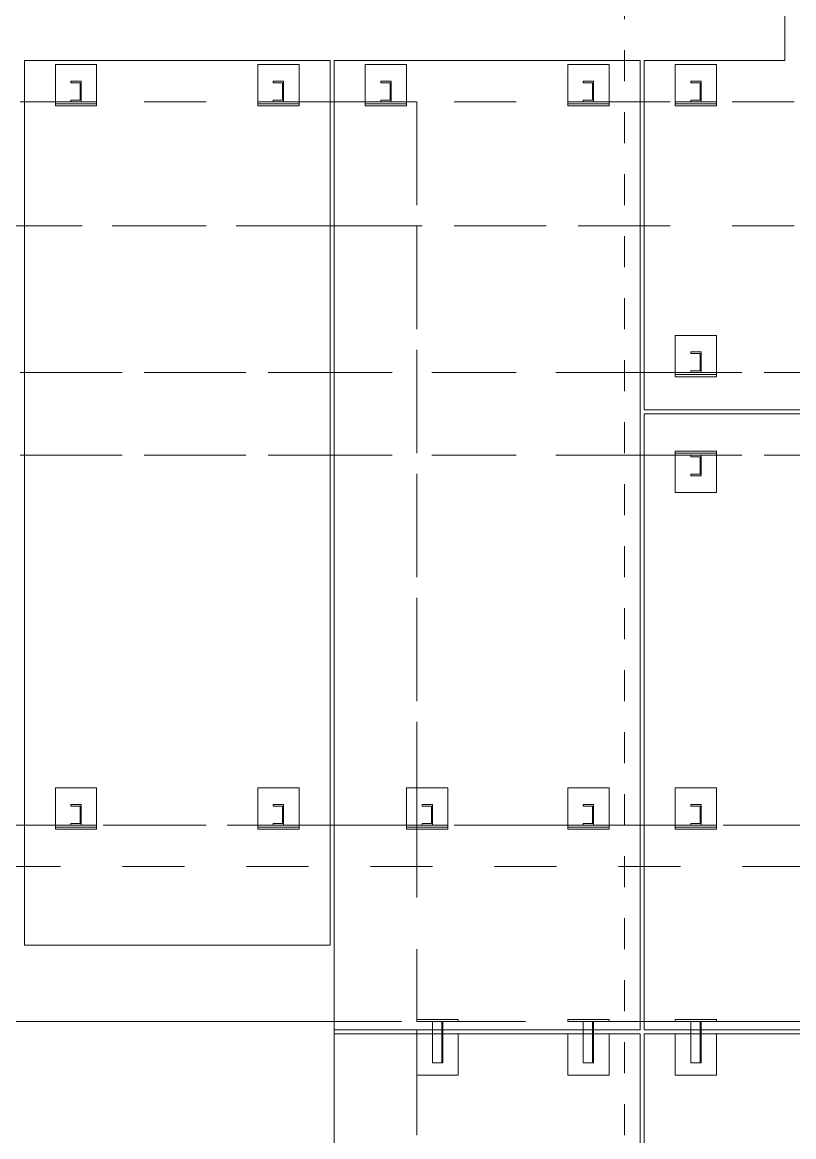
# Model space of a CAD drawing. Header units: millimetres. Extents: x 663313 to 1226001, y 1431724 to 1620898.
# Drawn here: x 663739.42 to 663743.15, y 1524734.37 to 1524739.76 of the extents above; entities that cross this region are included whole.
import ezdxf

# ---------------------------------------------------------------- set-up
doc = ezdxf.new("R2010")
doc.units = ezdxf.units.MM
for name, pattern in [('XKITLINE00', [0]), ('XKITLINE01', [4, 1, -1, 1, -1]), ('XKITLINE02', [4, 2, -2])]:
    doc.linetypes.add(name, pattern=pattern)
doc.layers.add('000 - 0_HIDE_OBJ_FRAMING_DEF_SUB', color=7, linetype='Continuous', plot=False)
doc.layers.add('Part', color=7, linetype='Continuous', lineweight=0)
doc.layers.add('S-GRID', color=7, linetype='Continuous', lineweight=9)

# ---------------------------------------------------------------- blocks, each defined once
blk = doc.blocks.new('*A2523977')
at = {"layer": 'Part', "color": 7, "linetype": 'XKITLINE00', "lineweight": 0}
for p, q in [((297.900591, 41.815369), (297.767257, 41.815369)), ((307.900591, 41.815369), (307.767257, 41.815369)), ((317.767257, 41.815369), (317.900591, 41.815369)), ((297.900591, 37.815369), (297.767257, 37.815369)), ((307.900591, 37.815369), (307.767257, 37.815369)), ((317.900591, 37.815369), (317.767257, 37.815369))]:
    blk.add_line(p, q, dxfattribs=at)
at = {"layer": 'Part', "color": 7, "linetype": 'XKITLINE02', "lineweight": 0}
for p, q in [((307.767257, 41.815369), (297.900591, 41.815369)), ((317.767257, 41.815369), (307.900591, 41.815369)), ((322.733933, 41.815369), (317.767257, 41.815369)), ((322.733933, 37.815369), (277.900591, 37.815369)), ((307.767257, 37.815369), (297.900591, 37.815369)), ((317.767257, 37.815369), (307.900591, 37.815369))]:
    blk.add_line(p, q, dxfattribs=at)
blk = doc.blocks.new('*A2527981')
at = {"layer": 'S-GRID', "color": 7, "linetype": 'XKITLINE01', "lineweight": 0}
blk.add_line((170.447252, 18.482036), (412.473057, 18.482036), dxfattribs=at)
blk = doc.blocks.new('*A2528982')
at = {"layer": 'Part', "color": 7, "linetype": 'XKITLINE02', "lineweight": 0}
for p, q in [((397.052199, 33.082036), (277.900591, 33.082036)), ((307.767257, 33.082036), (297.900591, 33.082036)), ((317.767257, 33.082036), (307.900591, 33.082036)), ((327.767257, 33.082036), (317.900591, 33.082036)), ((397.052182, 30.415369), (267.900591, 30.415369)), ((307.767257, 30.415369), (297.900591, 30.415369)), ((317.767257, 30.415369), (307.900591, 30.415369)), ((327.767257, 30.415369), (317.900591, 30.415369))]:
    blk.add_line(p, q, dxfattribs=at)
at = {"layer": 'Part', "color": 7, "linetype": 'XKITLINE00', "lineweight": 0}
for p, q in [((297.900591, 33.082036), (297.767257, 33.082036)), ((307.900591, 33.082036), (307.767257, 33.082036)), ((317.900591, 33.082036), (317.767257, 33.082036)), ((297.900591, 30.415369), (297.767257, 30.415369)), ((307.900591, 30.415369), (307.767257, 30.415369)), ((317.900591, 30.415369), (317.767257, 30.415369))]:
    blk.add_line(p, q, dxfattribs=at)
blk = doc.blocks.new('*A2529983')
at = {"layer": 'Part', "color": 7, "linetype": 'XKITLINE02', "lineweight": 0}
for p, q in [((217.06746, 18.482036), (336.243297, 18.482036)), ((217.06746, 17.148703), (336.243297, 17.148703))]:
    blk.add_line(p, q, dxfattribs=at)
blk = doc.blocks.new('*A27201174')
at = {"layer": 'Part', "color": 7, "linetype": 'XKITLINE02', "lineweight": 0}
for p, q in [((315.433921, 41.682036), (315.433921, 43.015369)), ((316.767255, 43.015369), (315.433921, 43.015369)), ((315.433921, 43.015369), (315.433921, 41.682036)), ((316.767254, 43.015369), (316.767254, 41.682036)), ((316.767255, 41.682036), (316.767255, 43.015369)), ((315.433921, 41.682036), (316.767255, 41.682036))]:
    blk.add_line(p, q, dxfattribs=at)
blk = doc.blocks.new('*A27211175')
at = {"layer": 'Part', "color": 7, "linetype": 'XKITLINE02', "lineweight": 0}
for p, q in [((320.233921, 43.015369), (318.900587, 43.015369)), ((318.900587, 43.015369), (318.900587, 41.682036)), ((318.900588, 41.682036), (318.900588, 43.015369)), ((320.233921, 41.682036), (320.233921, 43.015369)), ((320.233921, 43.015369), (320.233921, 41.682036)), ((318.900587, 41.682036), (320.233921, 41.682036))]:
    blk.add_line(p, q, dxfattribs=at)
blk = doc.blocks.new('*A27221176')
at = {"layer": 'Part', "color": 7, "linetype": 'XKITLINE02', "lineweight": 0}
for p, q in [((310.233921, 43.015369), (308.900587, 43.015369)), ((308.900587, 43.015369), (308.900587, 41.682036)), ((308.900588, 41.682036), (308.900588, 43.015369)), ((310.233921, 41.682036), (310.233921, 43.015369)), ((310.233921, 43.015369), (310.233921, 41.682036)), ((308.900587, 41.682036), (310.233921, 41.682036))]:
    blk.add_line(p, q, dxfattribs=at)
blk = doc.blocks.new('*A27231177')
at = {"layer": 'Part', "color": 7, "linetype": 'XKITLINE02', "lineweight": 0}
for p, q in [((305.433921, 41.682036), (305.433921, 43.015369)), ((306.767255, 43.015369), (305.433921, 43.015369)), ((305.433921, 43.015369), (305.433921, 41.682036)), ((306.767254, 43.015369), (306.767254, 41.682036)), ((306.767255, 41.682036), (306.767255, 43.015369)), ((305.433921, 41.682036), (306.767255, 41.682036))]:
    blk.add_line(p, q, dxfattribs=at)
blk = doc.blocks.new('*A27251179')
at = {"layer": 'Part', "color": 7, "linetype": 'XKITLINE02', "lineweight": 0}
for p, q in [((300.233921, 43.015369), (298.900587, 43.015369)), ((298.900587, 43.015369), (298.900587, 41.682036)), ((298.900588, 41.682036), (298.900588, 43.015369)), ((300.233921, 41.682036), (300.233921, 43.015369)), ((300.233921, 43.015369), (300.233921, 41.682036)), ((298.900587, 41.682036), (300.233921, 41.682036))]:
    blk.add_line(p, q, dxfattribs=at)
blk = doc.blocks.new('*A27301184')
at = {"layer": 'S-GRID', "color": 7, "linetype": 'XKITLINE01', "lineweight": 0}
blk.add_line((317.267259, -27.517964), (317.267259, 90.604862), dxfattribs=at)
blk = doc.blocks.new('*A27411195')
at = {"layer": '000 - 0_HIDE_OBJ_FRAMING_DEF_SUB', "color": 7, "linetype": 'XKITLINE02', "lineweight": 0}
for p, q in [((322.433914, 43.148703), (322.433914, 51.748703)), ((317.90058, 31.882036), (317.90058, 43.148703)), ((317.90058, 43.148703), (317.900591, 43.148703)), ((317.90058, 11.882036), (317.90058, 31.748703)), ((317.90058, -8.117964), (317.90058, 11.748703))]:
    blk.add_line(p, q, dxfattribs=at)
at = {"layer": '000 - 0_HIDE_OBJ_FRAMING_DEF_SUB', "color": 7, "linetype": 'XKITLINE00', "lineweight": 0}
for p, q in [((322.433924, 51.748703), (322.433924, 43.148703)), ((317.900591, 43.148703), (317.90058, 43.148703)), ((317.900591, 31.882036), (317.900591, 43.148703)), ((322.433924, 43.148703), (317.900591, 43.148703)), ((327.767257, 31.882036), (317.90058, 31.882036)), ((327.767257, 31.748703), (317.90058, 31.748703)), ((317.900591, 11.882036), (317.900591, 31.748703)), ((327.767257, 11.882036), (317.90058, 11.882036)), ((327.767257, 11.748703), (317.90058, 11.748703)), ((317.900591, -8.117964), (317.900591, 11.748703))]:
    blk.add_line(p, q, dxfattribs=at)
blk = doc.blocks.new('*A27421196')
at = {"layer": '000 - 0_HIDE_OBJ_FRAMING_DEF_SUB', "color": 7, "linetype": 'XKITLINE00', "lineweight": 0}
for p, q in [((317.767257, 43.148703), (307.90058, 43.148703)), ((307.900591, 11.882036), (307.900591, 43.148703)), ((317.767257, 43.148703), (317.767257, 11.882036)), ((317.767257, 11.882036), (307.90058, 11.882036)), ((317.767257, 11.748703), (307.90058, 11.748703)), ((307.900591, -8.117964), (307.900591, 11.748703)), ((317.767257, 11.748703), (317.767257, -8.117964))]:
    blk.add_line(p, q, dxfattribs=at)
at = {"layer": '000 - 0_HIDE_OBJ_FRAMING_DEF_SUB', "color": 7, "linetype": 'XKITLINE02', "lineweight": 0}
for p, q in [((307.90058, 11.882036), (307.90058, 43.148703)), ((317.767247, 11.882036), (317.767247, 43.148703)), ((307.90058, -8.117964), (307.90058, 11.748703)), ((317.767247, -8.117964), (317.767247, 11.748703))]:
    blk.add_line(p, q, dxfattribs=at)
blk = doc.blocks.new('*A27451199')
at = {"layer": 'Part', "color": 7, "linetype": 'XKITLINE00', "lineweight": 0}
for p, q in [((307.767257, 43.148703), (297.90058, 43.148703)), ((297.900591, 14.615369), (297.900591, 43.148703)), ((307.767257, 43.148703), (307.767257, 14.615369)), ((307.767257, 14.615369), (297.90058, 14.615369))]:
    blk.add_line(p, q, dxfattribs=at)
at = {"layer": 'Part', "color": 7, "linetype": 'XKITLINE02', "lineweight": 0}
for p, q in [((297.90058, 43.148703), (297.90058, 14.615369)), ((307.767247, 14.615369), (307.767247, 43.148703))]:
    blk.add_line(p, q, dxfattribs=at)
blk = doc.blocks.new('*A27461200')
at = {"layer": 'Part', "color": 7, "linetype": 'XKITLINE02', "lineweight": 0}
for p, q in [((320.233914, 19.682036), (318.90058, 19.682036)), ((318.90058, 19.682036), (318.90058, 18.348703)), ((318.900581, 18.348703), (318.900581, 19.682036)), ((320.233914, 18.348703), (320.233914, 19.682036)), ((320.233914, 19.682036), (320.233914, 18.348703)), ((318.90058, 18.348703), (320.233914, 18.348703))]:
    blk.add_line(p, q, dxfattribs=at)
blk = doc.blocks.new('*A27471201')
at = {"layer": 'Part', "color": 7, "linetype": 'XKITLINE02', "lineweight": 0}
for p, q in [((318.900565, 18.415369), (318.900565, 18.482036)), ((318.900565, 18.482036), (318.900579, 18.482036)), ((318.900565, 18.482036), (320.233912, 18.482036)), ((318.900579, 18.415369), (318.900565, 18.415369)), ((318.900565, 18.415369), (320.233912, 18.415369)), ((318.900579, 18.415369), (318.900579, 18.482036)), ((320.233898, 18.415369), (320.233898, 18.482036)), ((320.233912, 18.482036), (320.233912, 18.415369))]:
    blk.add_line(p, q, dxfattribs=at)
blk = doc.blocks.new('*A27481202')
at = {"layer": 'Part', "color": 7, "linetype": 'XKITLINE02', "lineweight": 0}
for p, q in [((315.433914, 18.348703), (315.433914, 19.682036)), ((316.767248, 19.682036), (315.433914, 19.682036)), ((315.433914, 19.682036), (315.433914, 18.348703)), ((316.767247, 19.682036), (316.767247, 18.348703)), ((316.767248, 18.348703), (316.767248, 19.682036)), ((315.433914, 18.348703), (316.767248, 18.348703))]:
    blk.add_line(p, q, dxfattribs=at)
blk = doc.blocks.new('*A27491203')
at = {"layer": 'Part', "color": 7, "linetype": 'XKITLINE02', "lineweight": 0}
for p, q in [((315.433898, 18.415369), (315.433898, 18.482036)), ((315.433898, 18.482036), (315.433912, 18.482036)), ((315.433898, 18.482036), (316.767245, 18.482036)), ((315.433912, 18.415369), (315.433898, 18.415369)), ((315.433898, 18.415369), (316.767245, 18.415369)), ((315.433912, 18.415369), (315.433912, 18.482036)), ((316.767232, 18.415369), (316.767232, 18.482036)), ((316.767245, 18.482036), (316.767245, 18.415369))]:
    blk.add_line(p, q, dxfattribs=at)
blk = doc.blocks.new('*A27541208')
at = {"layer": 'Part', "color": 7, "linetype": 'XKITLINE02', "lineweight": 0}
for p, q in [((318.900565, 12.148703), (318.900565, 12.215369)), ((318.900565, 12.215369), (318.900579, 12.215369)), ((318.900565, 12.215369), (320.233912, 12.215369)), ((318.900579, 12.148703), (318.900565, 12.148703)), ((318.900565, 12.148703), (320.233912, 12.148703)), ((318.900579, 12.148703), (318.900579, 12.215369)), ((320.233898, 12.148703), (320.233898, 12.215369)), ((320.233912, 12.215369), (320.233912, 12.148703))]:
    blk.add_line(p, q, dxfattribs=at)
blk = doc.blocks.new('*A27551209')
at = {"layer": 'Part', "color": 7, "linetype": 'XKITLINE02', "lineweight": 0}
for p, q in [((319.733914, 12.148703), (319.400574, 12.148703)), ((319.400574, 12.148703), (319.400574, 10.815369)), ((319.400574, 10.815369), (319.400574, 12.148703)), ((319.40058, 12.148703), (319.40058, 11.882036)), ((319.700574, 10.815369), (319.700574, 12.148703)), ((319.70058, 10.815369), (319.70058, 12.148703)), ((319.733907, 10.815369), (319.733907, 12.148703)), ((319.733914, 12.148703), (319.733914, 11.882036)), ((319.40058, 11.748703), (319.40058, 10.815369)), ((319.733914, 11.748703), (319.733914, 10.815369)), ((319.400574, 10.815369), (319.733914, 10.815369))]:
    blk.add_line(p, q, dxfattribs=at)
at = {"layer": 'Part', "color": 7, "linetype": 'XKITLINE00', "lineweight": 0}
for p, q in [((319.40058, 11.882036), (319.40058, 11.748703)), ((319.733914, 11.882036), (319.733914, 11.748703))]:
    blk.add_line(p, q, dxfattribs=at)
blk = doc.blocks.new('*A27561210')
at = {"layer": 'Part', "color": 7, "linetype": 'XKITLINE02', "lineweight": 0}
for p, q in [((315.433898, 12.148703), (315.433898, 12.215369)), ((315.433898, 12.215369), (315.433912, 12.215369)), ((315.433898, 12.215369), (316.767245, 12.215369)), ((315.433912, 12.148703), (315.433898, 12.148703)), ((315.433898, 12.148703), (316.767245, 12.148703)), ((315.433912, 12.148703), (315.433912, 12.215369)), ((316.767232, 12.148703), (316.767232, 12.215369)), ((316.767245, 12.215369), (316.767245, 12.148703))]:
    blk.add_line(p, q, dxfattribs=at)
blk = doc.blocks.new('*A27571211')
at = {"layer": 'Part', "color": 7, "linetype": 'XKITLINE02', "lineweight": 0}
for p, q in [((316.267247, 12.148703), (315.933907, 12.148703)), ((315.933907, 12.148703), (315.933907, 10.815369)), ((315.933907, 10.815369), (315.933907, 12.148703)), ((315.933914, 12.148703), (315.933914, 11.882036)), ((316.233907, 10.815369), (316.233907, 12.148703)), ((316.233913, 10.815369), (316.233913, 12.148703)), ((316.26724, 10.815369), (316.26724, 12.148703)), ((316.267247, 12.148703), (316.267247, 11.882036)), ((315.933914, 11.748703), (315.933913, 10.815369)), ((316.267247, 11.748703), (316.267247, 10.815369)), ((315.933907, 10.815369), (316.267247, 10.815369))]:
    blk.add_line(p, q, dxfattribs=at)
at = {"layer": 'Part', "color": 7, "linetype": 'XKITLINE00', "lineweight": 0}
for p, q in [((315.933914, 11.882036), (315.933914, 11.748703)), ((316.267247, 11.882036), (316.267247, 11.748703))]:
    blk.add_line(p, q, dxfattribs=at)
blk = doc.blocks.new('*A27581212')
at = {"layer": 'Part', "color": 7, "linetype": 'XKITLINE02', "lineweight": 0}
for p, q in [((305.433898, 18.415369), (305.433898, 18.482036)), ((305.433898, 18.482036), (305.433912, 18.482036)), ((305.433898, 18.482036), (306.767245, 18.482036)), ((305.433912, 18.415369), (305.433898, 18.415369)), ((305.433898, 18.415369), (306.767245, 18.415369)), ((305.433912, 18.415369), (305.433912, 18.482036)), ((306.767232, 18.415369), (306.767232, 18.482036)), ((306.767245, 18.482036), (306.767245, 18.415369))]:
    blk.add_line(p, q, dxfattribs=at)
blk = doc.blocks.new('*A27591213')
at = {"layer": 'Part', "color": 7, "linetype": 'XKITLINE02', "lineweight": 0}
for p, q in [((305.433914, 18.348703), (305.433914, 19.682036)), ((306.767248, 19.682036), (305.433914, 19.682036)), ((305.433914, 19.682036), (305.433914, 18.348703)), ((306.767247, 19.682036), (306.767247, 18.348703)), ((306.767248, 18.348703), (306.767248, 19.682036)), ((305.433914, 18.348703), (306.767248, 18.348703))]:
    blk.add_line(p, q, dxfattribs=at)
blk = doc.blocks.new('*A27601214')
at = {"layer": 'Part', "color": 7, "linetype": 'XKITLINE02', "lineweight": 0}
for p, q in [((305.9339, 19.098703), (305.9339, 19.148703)), ((305.9339, 19.148703), (306.267247, 19.148703)), ((306.233914, 19.098703), (305.9339, 19.098703)), ((305.933914, 19.098703), (305.933914, 19.148703)), ((306.2339, 18.532036), (306.2339, 19.098703)), ((306.233914, 18.532036), (306.233914, 19.098703)), ((306.267233, 18.482036), (306.267233, 19.148703)), ((306.267247, 18.482036), (306.267247, 19.148703)), ((305.9339, 18.482036), (305.9339, 18.532036)), ((305.9339, 18.532036), (306.233914, 18.532036)), ((306.267247, 18.482036), (305.9339, 18.482036)), ((305.933914, 18.482036), (305.933914, 18.532036))]:
    blk.add_line(p, q, dxfattribs=at)
blk = doc.blocks.new('*A27611215')
at = {"layer": 'Part', "color": 7, "linetype": 'XKITLINE02', "lineweight": 0}
for p, q in [((310.567232, 12.148703), (310.567232, 12.215369)), ((310.567232, 12.215369), (310.567245, 12.215369)), ((310.567232, 12.215369), (311.900579, 12.215369)), ((310.567245, 12.148703), (310.567232, 12.148703)), ((310.567232, 12.148703), (311.900579, 12.148703)), ((310.567245, 12.148703), (310.567245, 12.215369)), ((311.900565, 12.148703), (311.900565, 12.215369)), ((311.900579, 12.215369), (311.900579, 12.148703))]:
    blk.add_line(p, q, dxfattribs=at)
blk = doc.blocks.new('*A27621216')
at = {"layer": 'Part', "color": 7, "linetype": 'XKITLINE02', "lineweight": 0}
for p, q in [((311.40058, 12.148703), (311.06724, 12.148703)), ((311.06724, 12.148703), (311.06724, 10.815369)), ((311.067241, 10.815369), (311.067241, 12.148703)), ((311.067247, 12.148703), (311.067247, 11.882036)), ((311.367241, 10.815369), (311.367241, 12.148703)), ((311.367247, 10.815369), (311.367247, 12.148703)), ((311.400574, 10.815369), (311.400574, 12.148703)), ((311.40058, 12.148703), (311.40058, 11.882036)), ((311.067247, 11.748703), (311.067247, 10.815369)), ((311.40058, 11.748703), (311.40058, 10.815369)), ((311.06724, 10.815369), (311.40058, 10.815369))]:
    blk.add_line(p, q, dxfattribs=at)
at = {"layer": 'Part', "color": 7, "linetype": 'XKITLINE00', "lineweight": 0}
for p, q in [((311.067247, 11.882036), (311.067247, 11.748703)), ((311.40058, 11.882036), (311.40058, 11.748703))]:
    blk.add_line(p, q, dxfattribs=at)
blk = doc.blocks.new('*A27631217')
at = {"layer": 'Part', "color": 7, "linetype": 'XKITLINE02', "lineweight": 0}
for p, q in [((310.233914, 18.348703), (310.233914, 19.682036)), ((311.567248, 19.682036), (310.233914, 19.682036)), ((310.233914, 19.682036), (310.233914, 18.348703)), ((311.567247, 19.682036), (311.567247, 18.348703)), ((311.567248, 18.348703), (311.567248, 19.682036)), ((310.233914, 18.348703), (311.567248, 18.348703))]:
    blk.add_line(p, q, dxfattribs=at)
blk = doc.blocks.new('*A27641218')
at = {"layer": 'Part', "color": 7, "linetype": 'XKITLINE02', "lineweight": 0}
for p, q in [((310.7339, 19.098703), (310.7339, 19.148703)), ((310.7339, 19.148703), (311.067247, 19.148703)), ((311.033914, 19.098703), (310.7339, 19.098703)), ((310.733914, 19.098703), (310.733914, 19.148703)), ((311.0339, 18.532036), (311.0339, 19.098703)), ((311.033914, 18.532036), (311.033914, 19.098703)), ((311.067233, 18.482036), (311.067233, 19.148703)), ((311.067247, 18.482036), (311.067247, 19.148703)), ((310.7339, 18.482036), (310.7339, 18.532036)), ((310.7339, 18.532036), (311.033914, 18.532036)), ((311.067247, 18.482036), (310.7339, 18.482036)), ((310.733914, 18.482036), (310.733914, 18.532036))]:
    blk.add_line(p, q, dxfattribs=at)
blk = doc.blocks.new('*A27651219')
at = {"layer": 'Part', "color": 7, "linetype": 'XKITLINE02', "lineweight": 0}
for p, q in [((310.233898, 18.415369), (310.233898, 18.482036)), ((310.233898, 18.482036), (310.233912, 18.482036)), ((310.233898, 18.482036), (311.567245, 18.482036)), ((310.233912, 18.415369), (310.233898, 18.415369)), ((310.233898, 18.415369), (311.567245, 18.415369)), ((310.233912, 18.415369), (310.233912, 18.482036)), ((311.567232, 18.415369), (311.567232, 18.482036)), ((311.567245, 18.482036), (311.567245, 18.415369))]:
    blk.add_line(p, q, dxfattribs=at)
blk = doc.blocks.new('*A27691223')
at = {"layer": 'Part', "color": 7, "linetype": 'XKITLINE02', "lineweight": 0}
for p, q in [((318.90058, 29.215369), (318.90058, 30.548703)), ((318.90058, 30.548703), (320.233914, 30.548703)), ((318.900581, 29.215369), (318.900581, 30.548703)), ((320.233914, 29.215369), (320.233914, 30.548703)), ((320.233914, 30.548703), (320.233914, 29.215369)), ((320.233914, 29.215369), (318.90058, 29.215369))]:
    blk.add_line(p, q, dxfattribs=at)
blk = doc.blocks.new('*A27701224')
at = {"layer": 'Part', "color": 7, "linetype": 'XKITLINE02', "lineweight": 0}
for p, q in [((319.733914, 30.415369), (319.400567, 30.415369)), ((319.400567, 30.365369), (319.400567, 30.415369)), ((319.400567, 30.365369), (319.70058, 30.365369)), ((319.40058, 30.365369), (319.40058, 30.415369)), ((319.700567, 29.798703), (319.700567, 30.365369)), ((319.70058, 30.365369), (319.70058, 29.798703)), ((319.7339, 29.748703), (319.7339, 30.415369)), ((319.733914, 29.748703), (319.733914, 30.415369)), ((319.70058, 29.798703), (319.400567, 29.798703)), ((319.400567, 29.748703), (319.400567, 29.798703)), ((319.400567, 29.748703), (319.733914, 29.748703)), ((319.40058, 29.748703), (319.40058, 29.798703))]:
    blk.add_line(p, q, dxfattribs=at)
blk = doc.blocks.new('*A27711225')
at = {"layer": 'Part', "color": 7, "linetype": 'XKITLINE02', "lineweight": 0}
for p, q in [((318.900565, 30.415369), (318.900565, 30.482036)), ((318.900565, 30.482036), (318.900579, 30.482036)), ((318.900565, 30.482036), (320.233912, 30.482036)), ((318.900579, 30.415369), (318.900565, 30.415369)), ((318.900565, 30.415369), (320.233912, 30.415369)), ((318.900579, 30.415369), (318.900579, 30.482036)), ((320.233898, 30.415369), (320.233898, 30.482036)), ((320.233912, 30.482036), (320.233912, 30.415369))]:
    blk.add_line(p, q, dxfattribs=at)
blk = doc.blocks.new('*A27881242')
at = {"layer": 'Part', "color": 7, "linetype": 'XKITLINE02', "lineweight": 0}
for p, q in [((300.233914, 19.682036), (298.90058, 19.682036)), ((298.90058, 19.682036), (298.90058, 18.348703)), ((298.900581, 18.348703), (298.900581, 19.682036)), ((300.233914, 18.348703), (300.233914, 19.682036)), ((300.233914, 19.682036), (300.233914, 18.348703)), ((298.90058, 18.348703), (300.233914, 18.348703))]:
    blk.add_line(p, q, dxfattribs=at)
blk = doc.blocks.new('*A27891243')
at = {"layer": 'Part', "color": 7, "linetype": 'XKITLINE02', "lineweight": 0}
for p, q in [((299.400567, 19.098703), (299.400567, 19.148703)), ((299.400567, 19.148703), (299.733914, 19.148703)), ((299.70058, 19.098703), (299.400567, 19.098703)), ((299.40058, 19.098703), (299.40058, 19.148703)), ((299.700567, 18.532036), (299.700567, 19.098703)), ((299.70058, 18.532036), (299.70058, 19.098703)), ((299.7339, 18.482036), (299.7339, 19.148703)), ((299.733914, 18.482036), (299.733914, 19.148703)), ((299.400567, 18.482036), (299.400567, 18.532036)), ((299.400567, 18.532036), (299.70058, 18.532036)), ((299.733914, 18.482036), (299.400567, 18.482036)), ((299.40058, 18.482036), (299.40058, 18.532036))]:
    blk.add_line(p, q, dxfattribs=at)
blk = doc.blocks.new('*A27901244')
at = {"layer": 'Part', "color": 7, "linetype": 'XKITLINE02', "lineweight": 0}
for p, q in [((298.900565, 18.415369), (298.900565, 18.482036)), ((298.900565, 18.482036), (298.900579, 18.482036)), ((298.900565, 18.482036), (300.233912, 18.482036)), ((298.900579, 18.415369), (298.900565, 18.415369)), ((298.900565, 18.415369), (300.233912, 18.415369)), ((298.900579, 18.415369), (298.900579, 18.482036)), ((300.233898, 18.415369), (300.233898, 18.482036)), ((300.233912, 18.482036), (300.233912, 18.415369))]:
    blk.add_line(p, q, dxfattribs=at)
blk = doc.blocks.new('*A27961250')
at = {"layer": 'Part', "color": 7, "linetype": 'XKITLINE02', "lineweight": 0}
for p, q in [((309.400574, 42.432036), (309.400574, 42.482036)), ((309.400574, 42.482036), (309.733921, 42.482036)), ((309.700587, 42.432036), (309.400574, 42.432036)), ((309.400587, 42.432036), (309.400587, 42.482036)), ((309.700574, 41.865369), (309.700574, 42.432036)), ((309.700587, 41.865369), (309.700587, 42.432036)), ((309.733907, 41.815369), (309.733907, 42.482036)), ((309.733921, 41.815369), (309.733921, 42.482036)), ((309.400574, 41.815369), (309.400574, 41.865369)), ((309.400574, 41.865369), (309.700587, 41.865369)), ((309.733921, 41.815369), (309.400574, 41.815369)), ((309.400587, 41.815369), (309.400587, 41.865369))]:
    blk.add_line(p, q, dxfattribs=at)
blk = doc.blocks.new('*A27971251')
at = {"layer": 'Part', "color": 7, "linetype": 'XKITLINE02', "lineweight": 0}
for p, q in [((308.900572, 41.748703), (308.900572, 41.815369)), ((308.900572, 41.815369), (308.900586, 41.815369)), ((308.900572, 41.815369), (310.233919, 41.815369)), ((308.900586, 41.748703), (308.900572, 41.748703)), ((308.900572, 41.748703), (310.233919, 41.748703)), ((308.900586, 41.748703), (308.900586, 41.815369)), ((310.233905, 41.748703), (310.233905, 41.815369)), ((310.233919, 41.815369), (310.233919, 41.748703))]:
    blk.add_line(p, q, dxfattribs=at)
blk = doc.blocks.new('*A27981252')
at = {"layer": 'Part', "color": 7, "linetype": 'XKITLINE02', "lineweight": 0}
for p, q in [((305.433905, 41.748703), (305.433905, 41.815369)), ((305.433905, 41.815369), (305.433919, 41.815369)), ((305.433905, 41.815369), (306.767252, 41.815369)), ((305.433919, 41.748703), (305.433905, 41.748703)), ((305.433905, 41.748703), (306.767252, 41.748703)), ((305.433919, 41.748703), (305.433919, 41.815369)), ((306.767239, 41.748703), (306.767239, 41.815369)), ((306.767252, 41.815369), (306.767252, 41.748703))]:
    blk.add_line(p, q, dxfattribs=at)
blk = doc.blocks.new('*A27991253')
at = {"layer": 'Part', "color": 7, "linetype": 'XKITLINE02', "lineweight": 0}
for p, q in [((305.933907, 42.432036), (305.933907, 42.482036)), ((305.933907, 42.482036), (306.267254, 42.482036)), ((306.233921, 42.432036), (305.933907, 42.432036)), ((305.933921, 42.432036), (305.933921, 42.482036)), ((306.233907, 41.865369), (306.233907, 42.432036)), ((306.233921, 41.865369), (306.233921, 42.432036)), ((306.26724, 41.815369), (306.26724, 42.482036)), ((306.267254, 41.815369), (306.267254, 42.482036)), ((305.933907, 41.815369), (305.933907, 41.865369)), ((305.933907, 41.865369), (306.233921, 41.865369)), ((306.267254, 41.815369), (305.933907, 41.815369)), ((305.933921, 41.815369), (305.933921, 41.865369))]:
    blk.add_line(p, q, dxfattribs=at)
blk = doc.blocks.new('*A28001254')
at = {"layer": 'Part', "color": 7, "linetype": 'XKITLINE02', "lineweight": 0}
for p, q in [((298.900572, 41.748703), (298.900572, 41.815369)), ((298.900572, 41.815369), (298.900586, 41.815369)), ((298.900572, 41.815369), (300.233919, 41.815369)), ((298.900586, 41.748703), (298.900572, 41.748703)), ((298.900572, 41.748703), (300.233919, 41.748703)), ((298.900586, 41.748703), (298.900586, 41.815369)), ((300.233905, 41.748703), (300.233905, 41.815369)), ((300.233919, 41.815369), (300.233919, 41.748703))]:
    blk.add_line(p, q, dxfattribs=at)
blk = doc.blocks.new('*A28011255')
at = {"layer": 'Part', "color": 7, "linetype": 'XKITLINE02', "lineweight": 0}
for p, q in [((299.400574, 42.432036), (299.400574, 42.482036)), ((299.400574, 42.482036), (299.733921, 42.482036)), ((299.700587, 42.432036), (299.400574, 42.432036)), ((299.400587, 42.432036), (299.400587, 42.482036)), ((299.700574, 41.865369), (299.700574, 42.432036)), ((299.700587, 41.865369), (299.700587, 42.432036)), ((299.733907, 41.815369), (299.733907, 42.482036)), ((299.733921, 41.815369), (299.733921, 42.482036)), ((299.400574, 41.815369), (299.400574, 41.865369)), ((299.400574, 41.865369), (299.700587, 41.865369)), ((299.733921, 41.815369), (299.400574, 41.815369)), ((299.400587, 41.815369), (299.400587, 41.865369))]:
    blk.add_line(p, q, dxfattribs=at)
blk = doc.blocks.new('*A28131267')
at = {"layer": 'Part', "color": 7, "linetype": 'XKITLINE02', "lineweight": 0}
for p, q in [((310.567242, 18.482036), (307.90057, 18.482036)), ((307.900575, 18.482036), (307.900575, 12.148703)), ((310.567242, 12.148703), (310.567242, 18.482036)), ((307.90057, 12.148703), (310.567242, 12.148703))]:
    blk.add_line(p, q, dxfattribs=at)
blk = doc.blocks.new('*A28151269')
at = {"layer": 'Part', "color": 7, "linetype": 'XKITLINE00', "lineweight": 0}
for p, q in [((297.900591, 18.482036), (297.767257, 18.482036)), ((307.900591, 18.482036), (307.767257, 18.482036)), ((317.900591, 18.482036), (317.767257, 18.482036)), ((307.900591, 12.148703), (288.733949, 12.148703)), ((317.900591, 12.148703), (317.767257, 12.148703))]:
    blk.add_line(p, q, dxfattribs=at)
at = {"layer": 'Part', "color": 7, "linetype": 'XKITLINE02', "lineweight": 0}
for p, q in [((307.767257, 18.482036), (297.900591, 18.482036)), ((317.767257, 18.482036), (307.900591, 18.482036)), ((327.767257, 18.482036), (317.900591, 18.482036)), ((338.068285, 12.148703), (307.900591, 12.148703)), ((317.767257, 12.148703), (307.900591, 12.148703)), ((327.767257, 12.148703), (317.900591, 12.148703))]:
    blk.add_line(p, q, dxfattribs=at)
blk = doc.blocks.new('*A28181272')
at = {"layer": 'Part', "color": 7, "linetype": 'XKITLINE02', "lineweight": 0}
for p, q in [((307.900572, -0.517964), (307.900572, 18.482036)), ((307.900572, 18.482036), (307.900589, 18.482036)), ((307.900572, 18.482036), (310.567256, 18.482036)), ((307.900589, 18.482036), (307.900589, 11.882036)), ((310.567238, 18.482036), (310.567238, -0.517964)), ((310.567256, 18.482036), (310.567256, 11.882036)), ((307.900589, 11.748703), (307.900589, -0.517964)), ((310.567256, 11.748703), (310.567256, -0.517964)), ((307.900589, -0.517964), (307.900572, -0.517964)), ((307.900572, -0.517964), (310.567256, -0.517964))]:
    blk.add_line(p, q, dxfattribs=at)
at = {"layer": 'Part', "color": 7, "linetype": 'XKITLINE00', "lineweight": 0}
for p, q in [((307.900589, 11.882036), (307.900589, 11.748703)), ((310.567256, 11.882036), (310.567256, 11.748703))]:
    blk.add_line(p, q, dxfattribs=at)
blk = doc.blocks.new('*A28421296')
at = {"layer": 'Part', "color": 7, "linetype": 'XKITLINE02', "lineweight": 0}
for p, q in [((310.567285, 41.815369), (307.900601, 41.815369)), ((307.900601, 41.815369), (307.900601, 18.482036)), ((307.900618, 18.482036), (307.900618, 41.815369)), ((310.567268, 41.815369), (310.567268, 18.482036)), ((310.567285, 41.815369), (310.567268, 41.815369)), ((310.567285, 18.482036), (310.567285, 41.815369)), ((310.567285, 18.482036), (307.900601, 18.482036)), ((310.567268, 18.482036), (310.567285, 18.482036))]:
    blk.add_line(p, q, dxfattribs=at)
blk = doc.blocks.new('*A28431297')
at = {"layer": 'Part', "color": 7, "linetype": 'XKITLINE02', "lineweight": 0}
for p, q in [((319.400567, 19.098703), (319.400567, 19.148703)), ((319.400567, 19.148703), (319.733914, 19.148703)), ((319.70058, 19.098703), (319.400567, 19.098703)), ((319.40058, 19.098703), (319.40058, 19.148703)), ((319.700567, 18.532036), (319.700567, 19.098703)), ((319.70058, 18.532036), (319.70058, 19.098703)), ((319.7339, 18.482036), (319.7339, 19.148703)), ((319.733914, 18.482036), (319.733914, 19.148703)), ((319.400567, 18.482036), (319.400567, 18.532036)), ((319.400567, 18.532036), (319.70058, 18.532036)), ((319.733914, 18.482036), (319.400567, 18.482036)), ((319.40058, 18.482036), (319.40058, 18.532036))]:
    blk.add_line(p, q, dxfattribs=at)
blk = doc.blocks.new('*A28441298')
at = {"layer": 'Part', "color": 7, "linetype": 'XKITLINE02', "lineweight": 0}
for p, q in [((315.9339, 19.098703), (315.9339, 19.148703)), ((315.9339, 19.148703), (316.267247, 19.148703)), ((316.233914, 19.098703), (315.9339, 19.098703)), ((315.933914, 19.098703), (315.933914, 19.148703)), ((316.2339, 18.532036), (316.2339, 19.098703)), ((316.233914, 18.532036), (316.233914, 19.098703)), ((316.267233, 18.482036), (316.267233, 19.148703)), ((316.267247, 18.482036), (316.267247, 19.148703)), ((315.9339, 18.482036), (315.9339, 18.532036)), ((315.9339, 18.532036), (316.233914, 18.532036)), ((316.267247, 18.482036), (315.9339, 18.482036)), ((315.933914, 18.482036), (315.933914, 18.532036))]:
    blk.add_line(p, q, dxfattribs=at)
blk = doc.blocks.new('*A28741328')
at = {"layer": 'Part', "color": 7, "linetype": 'XKITLINE02', "lineweight": 0}
for p, q in [((318.90058, 10.415369), (318.90058, 11.748703)), ((318.90058, 11.748703), (320.233914, 11.748703)), ((318.900581, 10.415369), (318.900581, 11.748703)), ((320.233914, 10.415369), (320.233914, 11.748703)), ((320.233914, 11.748703), (320.233914, 10.415369)), ((320.233914, 10.415369), (318.90058, 10.415369))]:
    blk.add_line(p, q, dxfattribs=at)
blk = doc.blocks.new('*A28751329')
at = {"layer": 'Part', "color": 7, "linetype": 'XKITLINE02', "lineweight": 0}
for p, q in [((315.433914, 10.415369), (315.433914, 11.748703)), ((315.433914, 11.748703), (316.767248, 11.748703)), ((315.433914, 10.415369), (315.433914, 11.748703)), ((316.767247, 10.415369), (316.767247, 11.748703)), ((316.767248, 11.748703), (316.767248, 10.415369)), ((316.767248, 10.415369), (315.433914, 10.415369))]:
    blk.add_line(p, q, dxfattribs=at)
blk = doc.blocks.new('*A28761330')
at = {"layer": 'Part', "color": 7, "linetype": 'XKITLINE02', "lineweight": 0}
for p, q in [((310.567247, 10.415369), (310.567247, 11.748703)), ((310.567247, 11.748703), (311.900581, 11.748703)), ((310.567248, 10.415369), (310.567248, 11.748703)), ((311.90058, 10.415369), (311.90058, 11.748703)), ((311.900581, 11.748703), (311.900581, 10.415369)), ((311.900581, 10.415369), (310.567247, 10.415369))]:
    blk.add_line(p, q, dxfattribs=at)
blk = doc.blocks.new('*A28891343')
at = {"layer": 'Part', "color": 7, "linetype": 'XKITLINE02', "lineweight": 0}
for p, q in [((320.233914, 34.282036), (318.90058, 34.282036)), ((318.90058, 34.282036), (318.90058, 32.948703)), ((318.900581, 32.948703), (318.900581, 34.282036)), ((320.233914, 32.948703), (320.233914, 34.282036)), ((320.233914, 34.282036), (320.233914, 32.948703)), ((318.90058, 32.948703), (320.233914, 32.948703))]:
    blk.add_line(p, q, dxfattribs=at)
blk = doc.blocks.new('*A28901344')
at = {"layer": 'Part', "color": 7, "linetype": 'XKITLINE02', "lineweight": 0}
for p, q in [((319.400567, 33.698703), (319.400567, 33.748703)), ((319.400567, 33.748703), (319.733914, 33.748703)), ((319.70058, 33.698703), (319.400567, 33.698703)), ((319.40058, 33.698703), (319.40058, 33.748703)), ((319.700567, 33.132036), (319.700567, 33.698703)), ((319.70058, 33.132036), (319.70058, 33.698703)), ((319.7339, 33.082036), (319.7339, 33.748703)), ((319.733914, 33.082036), (319.733914, 33.748703)), ((319.400567, 33.082036), (319.400567, 33.132036)), ((319.400567, 33.132036), (319.70058, 33.132036)), ((319.733914, 33.082036), (319.400567, 33.082036)), ((319.40058, 33.082036), (319.40058, 33.132036))]:
    blk.add_line(p, q, dxfattribs=at)
blk = doc.blocks.new('*A28911345')
at = {"layer": 'Part', "color": 7, "linetype": 'XKITLINE02', "lineweight": 0}
for p, q in [((318.900565, 33.015369), (318.900565, 33.082036)), ((318.900565, 33.082036), (318.900579, 33.082036)), ((318.900565, 33.082036), (320.233912, 33.082036)), ((318.900579, 33.015369), (318.900579, 33.082036)), ((320.233898, 33.015369), (320.233898, 33.082036)), ((320.233912, 33.082036), (320.233912, 33.015369)), ((318.900579, 33.015369), (318.900565, 33.015369)), ((318.900565, 33.015369), (320.233912, 33.015369))]:
    blk.add_line(p, q, dxfattribs=at)
blk = doc.blocks.new('*A28921346')
at = {"layer": 'Part', "color": 7, "linetype": 'XKITLINE02', "lineweight": 0}
for p, q in [((315.933907, 42.432036), (315.933907, 42.482036)), ((315.933907, 42.482036), (316.267254, 42.482036)), ((316.233921, 42.432036), (315.933907, 42.432036)), ((315.933921, 42.432036), (315.933921, 42.482036)), ((316.233907, 41.865369), (316.233907, 42.432036)), ((316.233921, 41.865369), (316.233921, 42.432036)), ((316.26724, 41.815369), (316.26724, 42.482036)), ((316.267254, 41.815369), (316.267254, 42.482036)), ((315.933907, 41.815369), (315.933907, 41.865369)), ((315.933907, 41.865369), (316.233921, 41.865369)), ((316.267254, 41.815369), (315.933907, 41.815369)), ((315.933921, 41.815369), (315.933921, 41.865369))]:
    blk.add_line(p, q, dxfattribs=at)
blk = doc.blocks.new('*A28931347')
at = {"layer": 'Part', "color": 7, "linetype": 'XKITLINE02', "lineweight": 0}
for p, q in [((315.433905, 41.748703), (315.433905, 41.815369)), ((315.433905, 41.815369), (315.433919, 41.815369)), ((315.433905, 41.815369), (316.767252, 41.815369)), ((315.433919, 41.748703), (315.433905, 41.748703)), ((315.433905, 41.748703), (316.767252, 41.748703)), ((315.433919, 41.748703), (315.433919, 41.815369)), ((316.767239, 41.748703), (316.767239, 41.815369)), ((316.767252, 41.815369), (316.767252, 41.748703))]:
    blk.add_line(p, q, dxfattribs=at)
blk = doc.blocks.new('*A28941348')
at = {"layer": 'Part', "color": 7, "linetype": 'XKITLINE02', "lineweight": 0}
for p, q in [((319.400574, 42.432036), (319.400574, 42.482036)), ((319.400574, 42.482036), (319.733921, 42.482036)), ((319.700587, 42.432036), (319.400574, 42.432036)), ((319.400587, 42.432036), (319.400587, 42.482036)), ((319.700574, 41.865369), (319.700574, 42.432036)), ((319.700587, 41.865369), (319.700587, 42.432036)), ((319.733907, 41.815369), (319.733907, 42.482036)), ((319.733921, 41.815369), (319.733921, 42.482036)), ((319.400574, 41.815369), (319.400574, 41.865369)), ((319.400574, 41.865369), (319.700587, 41.865369)), ((319.733921, 41.815369), (319.400574, 41.815369)), ((319.400587, 41.815369), (319.400587, 41.865369))]:
    blk.add_line(p, q, dxfattribs=at)
blk = doc.blocks.new('*A28951349')
at = {"layer": 'Part', "color": 7, "linetype": 'XKITLINE02', "lineweight": 0}
for p, q in [((318.900572, 41.748703), (318.900572, 41.815369)), ((318.900572, 41.815369), (318.900586, 41.815369)), ((318.900572, 41.815369), (320.233919, 41.815369)), ((318.900586, 41.748703), (318.900572, 41.748703)), ((318.900572, 41.748703), (320.233919, 41.748703)), ((318.900586, 41.748703), (318.900586, 41.815369)), ((320.233905, 41.748703), (320.233905, 41.815369)), ((320.233919, 41.815369), (320.233919, 41.748703))]:
    blk.add_line(p, q, dxfattribs=at)

msp = doc.modelspace()

# ---------------------------------------------------------------- block references
at = {"color": 7, "lineweight": 0, "xscale": 0.15, "yscale": 0.15, "zscale": 0.15}
for name in ['*A27301184', '*A27411195', '*A27451199', '*A27251179', '*A27231177', '*A27421196', '*A27221176', '*A27201174', '*A27211175', '*A28011255', '*A27991253', '*A27961250', '*A28921346', '*A28941348', '*A2523977', '*A28001254', '*A27981252', '*A28421296', '*A27971251', '*A28931347', '*A28951349', '*A28891343', '*A28901344', '*A2528982', '*A28911345', '*A27691223', '*A27711225', '*A27701224', '*A2527981', '*A27881242', '*A27591213', '*A27631217', '*A27481202', '*A27461200', '*A27891243', '*A27601214', '*A27641218', '*A28441298', '*A28431297', '*A2529983', '*A28151269', '*A27901244', '*A27581212', '*A28131267', '*A28181272', '*A27651219', '*A27491203', '*A27471201', '*A27611215', '*A27621216', '*A27561210', '*A27571211', '*A27541208', '*A27551209', '*A28761330', '*A28751329', '*A28741328']:
    msp.add_blockref(name, (663694.7436, 1524733.1057), dxfattribs=at)

doc.saveas('drawing.dxf')
